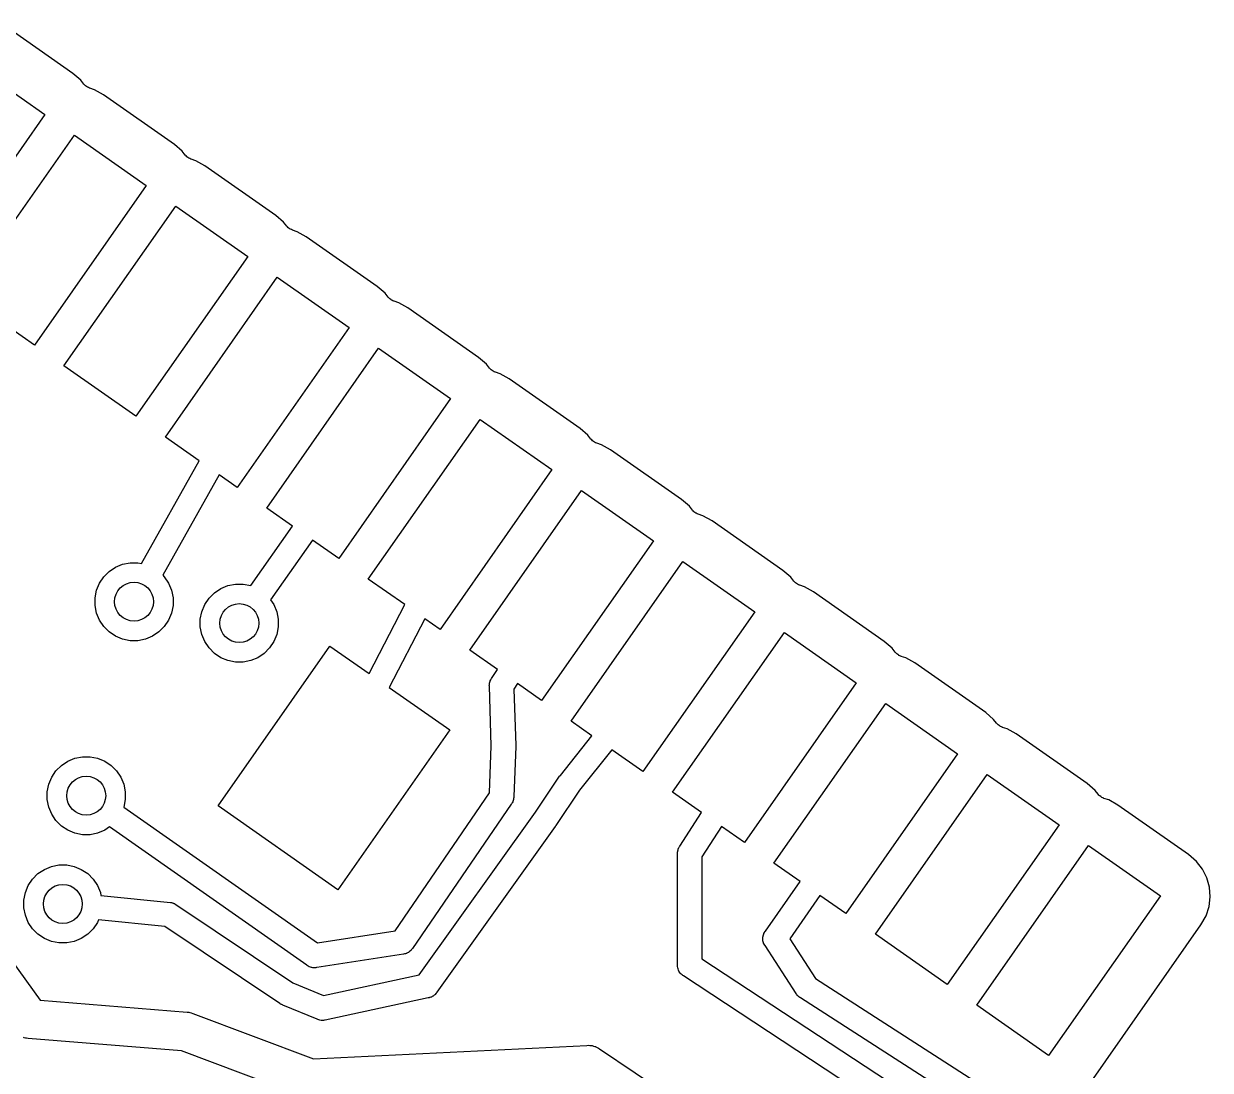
# Model space of a CAD drawing. Extents: x 4.9 to 6.91, y -5.73 to -3.72.
# Drawn here: x 5.2921 to 5.7712, y -5.0443 to -4.6217 of the extents above; entities that cross this region are included whole.
import ezdxf

# ---------------------------------------------------------------- set-up
doc = ezdxf.new("R2010")
doc.units = 0
doc.header["$MEASUREMENT"] = 0
doc.layers.add('BLACK', color=7, linetype='CONTINUOUS')

msp = doc.modelspace()

# ---------------------------------------------------------------- linework, layer by layer
at = {"layer": 'BLACK', "linetype": 'CONTINUOUS'}
for p, q in [((5.31194, -4.64179), (5.28332, -4.62175)), ((5.27158, -4.63809), (5.3006, -4.65842)), ((5.31512, -4.64452), (5.31194, -4.64179)), ((5.31635, -4.64609), (5.31512, -4.64452)), ((5.31667, -4.64642), (5.31635, -4.64609)), ((5.31699, -4.64676), (5.31667, -4.64642)), ((5.31701, -4.64677), (5.31699, -4.64676)), ((5.31703, -4.6468), (5.31701, -4.64677)), ((5.3174, -4.64706), (5.31703, -4.6468)), ((5.31778, -4.64733), (5.3174, -4.64706)), ((5.3178, -4.64734), (5.31778, -4.64733)), ((5.31783, -4.64736), (5.3178, -4.64734)), ((5.31825, -4.64754), (5.31783, -4.64736)), ((5.31867, -4.64773), (5.31825, -4.64754)), ((5.31872, -4.64775), (5.31867, -4.64773)), ((5.31873, -4.64775), (5.31872, -4.64775)), ((5.31872, -4.64775), (5.31872, -4.64775)), ((5.31872, -4.64775), (5.31872, -4.64775)), ((5.32063, -4.64838), (5.31873, -4.64775)), ((5.32428, -4.65043), (5.32063, -4.64838)), ((5.3529, -4.67047), (5.32428, -4.65043)), ((5.3006, -4.65842), (5.25544, -4.72292)), ((5.26737, -4.73127), (5.31254, -4.66677)), ((5.31254, -4.66677), (5.34156, -4.68709)), ((5.35608, -4.6732), (5.3529, -4.67047)), ((5.35731, -4.67477), (5.35608, -4.6732)), ((5.35763, -4.6751), (5.35731, -4.67477)), ((5.35794, -4.67544), (5.35763, -4.6751)), ((5.35797, -4.67545), (5.35794, -4.67544)), ((5.35799, -4.67547), (5.35797, -4.67545)), ((5.35836, -4.67574), (5.35799, -4.67547)), ((5.35874, -4.67601), (5.35836, -4.67574)), ((5.35876, -4.67602), (5.35874, -4.67601)), ((5.35879, -4.67603), (5.35876, -4.67602)), ((5.35921, -4.67622), (5.35879, -4.67603)), ((5.35962, -4.67641), (5.35921, -4.67622)), ((5.35968, -4.67643), (5.35962, -4.67641)), ((5.35969, -4.67643), (5.35968, -4.67643)), ((5.35968, -4.67643), (5.35968, -4.67643)), ((5.35968, -4.67643), (5.35968, -4.67643)), ((5.36159, -4.67706), (5.35969, -4.67643)), ((5.36524, -4.67911), (5.36159, -4.67706)), ((5.39386, -4.69915), (5.36524, -4.67911)), ((5.34156, -4.68709), (5.2964, -4.75159)), ((5.30833, -4.75995), (5.35349, -4.69545)), ((5.35349, -4.69545), (5.38252, -4.71577)), ((5.39704, -4.70188), (5.39386, -4.69915)), ((5.39827, -4.70345), (5.39704, -4.70188)), ((5.39859, -4.70378), (5.39827, -4.70345)), ((5.3989, -4.70412), (5.39859, -4.70378)), ((5.39892, -4.70413), (5.3989, -4.70412)), ((5.39894, -4.70415), (5.39892, -4.70413)), ((5.39932, -4.70441), (5.39894, -4.70415)), ((5.39969, -4.70469), (5.39932, -4.70441)), ((5.39972, -4.7047), (5.39969, -4.70469)), ((5.39974, -4.70471), (5.39972, -4.7047)), ((5.40016, -4.7049), (5.39974, -4.70471)), ((5.40058, -4.70509), (5.40016, -4.7049)), ((5.40063, -4.70511), (5.40058, -4.70509)), ((5.40064, -4.70511), (5.40063, -4.70511)), ((5.40065, -4.70511), (5.40064, -4.70511)), ((5.40064, -4.70511), (5.40064, -4.70511)), ((5.40255, -4.70573), (5.40065, -4.70511)), ((5.40619, -4.70779), (5.40255, -4.70573)), ((5.43482, -4.72783), (5.40619, -4.70779)), ((5.38252, -4.71577), (5.33736, -4.78027)), ((5.34929, -4.78863), (5.39445, -4.72413)), ((5.39445, -4.72413), (5.42348, -4.74445)), ((5.43799, -4.73056), (5.43482, -4.72783)), ((5.2964, -4.75159), (5.26737, -4.73127)), ((5.43923, -4.73213), (5.43799, -4.73056)), ((5.43954, -4.73246), (5.43923, -4.73213)), ((5.43986, -4.73279), (5.43954, -4.73246)), ((5.43988, -4.73281), (5.43986, -4.73279)), ((5.4399, -4.73283), (5.43988, -4.73281)), ((5.44028, -4.73309), (5.4399, -4.73283)), ((5.44065, -4.73336), (5.44028, -4.73309)), ((5.44068, -4.73338), (5.44065, -4.73336)), ((5.4407, -4.73339), (5.44068, -4.73338)), ((5.44112, -4.73358), (5.4407, -4.73339)), ((5.44154, -4.73377), (5.44112, -4.73358)), ((5.44159, -4.73379), (5.44154, -4.73377)), ((5.44161, -4.73379), (5.44159, -4.73379)), ((5.44159, -4.73379), (5.44159, -4.73379)), ((5.44159, -4.73379), (5.44159, -4.73379)), ((5.4435, -4.73441), (5.44161, -4.73379)), ((5.44715, -4.73647), (5.4435, -4.73441)), ((5.47577, -4.75651), (5.44715, -4.73647)), ((5.42348, -4.74445), (5.37831, -4.80895)), ((5.39025, -4.81731), (5.43541, -4.75281)), ((5.43541, -4.75281), (5.46443, -4.77313)), ((5.47895, -4.75923), (5.47577, -4.75651)), ((5.33736, -4.78027), (5.30833, -4.75995)), ((5.48018, -4.76081), (5.47895, -4.75923)), ((5.4805, -4.76114), (5.48018, -4.76081)), ((5.48082, -4.76147), (5.4805, -4.76114)), ((5.48084, -4.76149), (5.48082, -4.76147)), ((5.48086, -4.76151), (5.48084, -4.76149)), ((5.48123, -4.76177), (5.48086, -4.76151)), ((5.48161, -4.76204), (5.48123, -4.76177)), ((5.48163, -4.76205), (5.48161, -4.76204)), ((5.48166, -4.76207), (5.48163, -4.76205)), ((5.48208, -4.76226), (5.48166, -4.76207)), ((5.4825, -4.76245), (5.48208, -4.76226)), ((5.48255, -4.76247), (5.4825, -4.76245)), ((5.48256, -4.76247), (5.48255, -4.76247)), ((5.48255, -4.76247), (5.48255, -4.76247)), ((5.48255, -4.76247), (5.48255, -4.76247)), ((5.48446, -4.76309), (5.48256, -4.76247)), ((5.48811, -4.76515), (5.48446, -4.76309)), ((5.51673, -4.78519), (5.48811, -4.76515)), ((5.46443, -4.77313), (5.41927, -4.83763)), ((5.4312, -4.84599), (5.47637, -4.78149)), ((5.47637, -4.78149), (5.50539, -4.80181)), ((5.51991, -4.78791), (5.51673, -4.78519)), ((5.36295, -4.7982), (5.34929, -4.78863)), ((5.52114, -4.78948), (5.51991, -4.78791)), ((5.52146, -4.78982), (5.52114, -4.78948)), ((5.52177, -4.79015), (5.52146, -4.78982)), ((5.5218, -4.79017), (5.52177, -4.79015)), ((5.52182, -4.79019), (5.5218, -4.79017)), ((5.52219, -4.79045), (5.52182, -4.79019)), ((5.52257, -4.79072), (5.52219, -4.79045)), ((5.52259, -4.79073), (5.52257, -4.79072)), ((5.52262, -4.79075), (5.52259, -4.79073)), ((5.52303, -4.79094), (5.52262, -4.79075)), ((5.52345, -4.79113), (5.52303, -4.79094)), ((5.52351, -4.79114), (5.52345, -4.79113)), ((5.52351, -4.79115), (5.52351, -4.79114)), ((5.52351, -4.79114), (5.52351, -4.79114)), ((5.52352, -4.79115), (5.52351, -4.79115)), ((5.52542, -4.79177), (5.52352, -4.79115)), ((5.52907, -4.79382), (5.52542, -4.79177)), ((5.55769, -4.81387), (5.52907, -4.79382)), ((5.33965, -4.83967), (5.36295, -4.7982)), ((5.37105, -4.80387), (5.34824, -4.84447)), ((5.37831, -4.80895), (5.37105, -4.80387)), ((5.50539, -4.80181), (5.46023, -4.86631)), ((5.47216, -4.87467), (5.51732, -4.81017)), ((5.51732, -4.81017), (5.54635, -4.83049)), ((5.56087, -4.81659), (5.55769, -4.81387)), ((5.40066, -4.8246), (5.39025, -4.81731)), ((5.5621, -4.81816), (5.56087, -4.81659)), ((5.56242, -4.81849), (5.5621, -4.81816)), ((5.56273, -4.81883), (5.56242, -4.81849)), ((5.56275, -4.81885), (5.56273, -4.81883)), ((5.56277, -4.81887), (5.56275, -4.81885)), ((5.56315, -4.81913), (5.56277, -4.81887)), ((5.56352, -4.8194), (5.56315, -4.81913)), ((5.56355, -4.81941), (5.56352, -4.8194)), ((5.56357, -4.81943), (5.56355, -4.81941)), ((5.56399, -4.81961), (5.56357, -4.81943)), ((5.56441, -4.81981), (5.56399, -4.81961)), ((5.56446, -4.81982), (5.56441, -4.81981)), ((5.56447, -4.81982), (5.56446, -4.81982)), ((5.56448, -4.81983), (5.56447, -4.81982)), ((5.56447, -4.81982), (5.56447, -4.81982)), ((5.56638, -4.82045), (5.56448, -4.81983)), ((5.38376, -4.84865), (5.40066, -4.8246)), ((5.57002, -4.8225), (5.56638, -4.82045)), ((5.59865, -4.84254), (5.57002, -4.8225)), ((5.40873, -4.83025), (5.39178, -4.85435)), ((5.41927, -4.83763), (5.40873, -4.83025)), ((5.54635, -4.83049), (5.50119, -4.89499)), ((5.33202, -4.83998), (5.33506, -4.83937)), ((5.33506, -4.83937), (5.33817, -4.83937)), ((5.33817, -4.83937), (5.33965, -4.83967)), ((5.51312, -4.90334), (5.55828, -4.83884)), ((5.55828, -4.83884), (5.58731, -4.85917)), ((5.32438, -4.84508), (5.32658, -4.84289)), ((5.32658, -4.84289), (5.32915, -4.84116)), ((5.32915, -4.84116), (5.33202, -4.83998)), ((5.60182, -4.84527), (5.59865, -4.84254)), ((5.32147, -4.85052), (5.32266, -4.84766)), ((5.32266, -4.84766), (5.32438, -4.84508)), ((5.34824, -4.84447), (5.34885, -4.84508)), ((5.34885, -4.84508), (5.35057, -4.84766)), ((5.35057, -4.84766), (5.35176, -4.85052)), ((5.37167, -4.84982), (5.37454, -4.84864)), ((5.37454, -4.84864), (5.37758, -4.84803)), ((5.37758, -4.84803), (5.38068, -4.84803)), ((5.38068, -4.84803), (5.38373, -4.84864)), ((5.38373, -4.84864), (5.38376, -4.84865)), ((5.44595, -4.85631), (5.4312, -4.84599)), ((5.60306, -4.84684), (5.60182, -4.84527)), ((5.60337, -4.84717), (5.60306, -4.84684)), ((5.60369, -4.84751), (5.60337, -4.84717)), ((5.60371, -4.84753), (5.60369, -4.84751)), ((5.60373, -4.84755), (5.60371, -4.84753)), ((5.60411, -4.84781), (5.60373, -4.84755)), ((5.60448, -4.84808), (5.60411, -4.84781)), ((5.60451, -4.84809), (5.60448, -4.84808)), ((5.60453, -4.84811), (5.60451, -4.84809)), ((5.60495, -4.84829), (5.60453, -4.84811)), ((5.60537, -4.84848), (5.60495, -4.84829)), ((5.60542, -4.8485), (5.60537, -4.84848)), ((5.60544, -4.84851), (5.60542, -4.8485)), ((5.60542, -4.8485), (5.60542, -4.8485)), ((5.60542, -4.8485), (5.60542, -4.8485)), ((5.60733, -4.84913), (5.60544, -4.84851)), ((5.32087, -4.85357), (5.32147, -4.85052)), ((5.32087, -4.85667), (5.32087, -4.85357)), ((5.35176, -4.85052), (5.35236, -4.85357)), ((5.35236, -4.85357), (5.35236, -4.85667)), ((5.36518, -4.85632), (5.3669, -4.85374)), ((5.3669, -4.85374), (5.3691, -4.85155)), ((5.3691, -4.85155), (5.37167, -4.84982)), ((5.61098, -4.85118), (5.60733, -4.84913)), ((5.6396, -4.87122), (5.61098, -4.85118)), ((5.32147, -4.85971), (5.32087, -4.85667)), ((5.35236, -4.85667), (5.35176, -4.85971)), ((5.36399, -4.85919), (5.36518, -4.85632)), ((5.39178, -4.85435), (5.39309, -4.85632)), ((5.39309, -4.85632), (5.39428, -4.85919)), ((5.43153, -4.88413), (5.44595, -4.85631)), ((5.32266, -4.86258), (5.32147, -4.85971)), ((5.32438, -4.86516), (5.32266, -4.86258)), ((5.35057, -4.86258), (5.34885, -4.86516)), ((5.35176, -4.85971), (5.35057, -4.86258)), ((5.36339, -4.86223), (5.36399, -4.85919)), ((5.36339, -4.86533), (5.36339, -4.86223)), ((5.39428, -4.85919), (5.39488, -4.86223)), ((5.39488, -4.86223), (5.39488, -4.86533)), ((5.45409, -4.86201), (5.43967, -4.88983)), ((5.46023, -4.86631), (5.45409, -4.86201)), ((5.58731, -4.85917), (5.54214, -4.92367)), ((5.32658, -4.86735), (5.32438, -4.86516)), ((5.32915, -4.86907), (5.32658, -4.86735)), ((5.34665, -4.86735), (5.34407, -4.86907)), ((5.34885, -4.86516), (5.34665, -4.86735)), ((5.36399, -4.86837), (5.36339, -4.86533)), ((5.39488, -4.86533), (5.39428, -4.86837)), ((5.55408, -4.93202), (5.59924, -4.86752)), ((5.59924, -4.86752), (5.62826, -4.88785)), ((5.33202, -4.87026), (5.32915, -4.86907)), ((5.33506, -4.87087), (5.33202, -4.87026)), ((5.33817, -4.87087), (5.33506, -4.87087)), ((5.34121, -4.87026), (5.33817, -4.87087)), ((5.34407, -4.86907), (5.34121, -4.87026)), ((5.36518, -4.87124), (5.36399, -4.86837)), ((5.3669, -4.87382), (5.36518, -4.87124)), ((5.39309, -4.87124), (5.39137, -4.87382)), ((5.39428, -4.86837), (5.39309, -4.87124)), ((5.64278, -4.87395), (5.6396, -4.87122)), ((5.3691, -4.87601), (5.3669, -4.87382)), ((5.37167, -4.87774), (5.3691, -4.87601)), ((5.37055, -4.93756), (5.41572, -4.87306)), ((5.37454, -4.87892), (5.37167, -4.87774)), ((5.38659, -4.87774), (5.38373, -4.87892)), ((5.38917, -4.87601), (5.38659, -4.87774)), ((5.39137, -4.87382), (5.38917, -4.87601)), ((5.41572, -4.87306), (5.43153, -4.88413)), ((5.48341, -4.88254), (5.47216, -4.87467)), ((5.64402, -4.87552), (5.64278, -4.87395)), ((5.64433, -4.87585), (5.64402, -4.87552)), ((5.64465, -4.87619), (5.64433, -4.87585)), ((5.64467, -4.87621), (5.64465, -4.87619)), ((5.64469, -4.87623), (5.64467, -4.87621)), ((5.64506, -4.87649), (5.64469, -4.87623)), ((5.64544, -4.87676), (5.64506, -4.87649)), ((5.64547, -4.87677), (5.64544, -4.87676)), ((5.64549, -4.87679), (5.64547, -4.87677)), ((5.64591, -4.87697), (5.64549, -4.87679)), ((5.64633, -4.87716), (5.64591, -4.87697)), ((5.64638, -4.87718), (5.64633, -4.87716)), ((5.64639, -4.87719), (5.64638, -4.87718)), ((5.64638, -4.87718), (5.64638, -4.87718)), ((5.64638, -4.87718), (5.64638, -4.87718)), ((5.64829, -4.87781), (5.64639, -4.87719)), ((5.37758, -4.87953), (5.37454, -4.87892)), ((5.38068, -4.87953), (5.37758, -4.87953)), ((5.38373, -4.87892), (5.38068, -4.87953)), ((5.65194, -4.87986), (5.64829, -4.87781)), ((5.68056, -4.8999), (5.65194, -4.87986)), ((5.48031, -4.88763), (5.48041, -4.88723)), ((5.48041, -4.88723), (5.48045, -4.88717)), ((5.48045, -4.88717), (5.48047, -4.88709)), ((5.48047, -4.88709), (5.48066, -4.88673)), ((5.48066, -4.88673), (5.48084, -4.88636)), ((5.48084, -4.88636), (5.48103, -4.88611)), ((5.48103, -4.88611), (5.48341, -4.88254)), ((5.43967, -4.88983), (5.46409, -4.90693)), ((5.48009, -4.88899), (5.48013, -4.88858)), ((5.48013, -4.8893), (5.48009, -4.88899)), ((5.48013, -4.88858), (5.48016, -4.88817)), ((5.4809, -4.91337), (5.48013, -4.8893)), ((5.48016, -4.88817), (5.48018, -4.8881)), ((5.48018, -4.8881), (5.48019, -4.88802)), ((5.48019, -4.88802), (5.48031, -4.88763)), ((5.49147, -4.88819), (5.49001, -4.89039)), ((5.49001, -4.89039), (5.49074, -4.91316)), ((5.50119, -4.89499), (5.49147, -4.88819)), ((5.62826, -4.88785), (5.5831, -4.95235)), ((5.59503, -4.9607), (5.6402, -4.8962)), ((5.6402, -4.8962), (5.66922, -4.91653)), ((5.68374, -4.90263), (5.68056, -4.8999)), ((5.52155, -4.90925), (5.51312, -4.90334)), ((5.68497, -4.9042), (5.68374, -4.90263)), ((5.68529, -4.90453), (5.68497, -4.9042)), ((5.6856, -4.90487), (5.68529, -4.90453)), ((5.68563, -4.90488), (5.6856, -4.90487)), ((5.68565, -4.9049), (5.68563, -4.90488)), ((5.68602, -4.90517), (5.68565, -4.9049)), ((5.6864, -4.90544), (5.68602, -4.90517)), ((5.68642, -4.90545), (5.6864, -4.90544)), ((5.68645, -4.90547), (5.68642, -4.90545)), ((5.68686, -4.90565), (5.68645, -4.90547)), ((5.68728, -4.90584), (5.68686, -4.90565)), ((5.68734, -4.90586), (5.68728, -4.90584)), ((5.68735, -4.90586), (5.68734, -4.90586)), ((5.68734, -4.90586), (5.68734, -4.90586)), ((5.68734, -4.90586), (5.68734, -4.90586)), ((5.68925, -4.90649), (5.68735, -4.90586)), ((5.6929, -4.90854), (5.68925, -4.90649)), ((5.46409, -4.90693), (5.41893, -4.97143)), ((5.50878, -4.92524), (5.52155, -4.90925)), ((5.72152, -4.92858), (5.6929, -4.90854)), ((5.48018, -4.93225), (5.4809, -4.91337)), ((5.49074, -4.91364), (5.48997, -4.93374)), ((5.49074, -4.91316), (5.49075, -4.91333)), ((5.49075, -4.91347), (5.49074, -4.91364)), ((5.49075, -4.91333), (5.49075, -4.9134)), ((5.49075, -4.9134), (5.49075, -4.91347)), ((5.52963, -4.91491), (5.51657, -4.93126)), ((5.54214, -4.92367), (5.52963, -4.91491)), ((5.30728, -4.92123), (5.30986, -4.91951)), ((5.30986, -4.91951), (5.31273, -4.91832)), ((5.31273, -4.91832), (5.31577, -4.91772)), ((5.31577, -4.91772), (5.31887, -4.91772)), ((5.31887, -4.91772), (5.32192, -4.91832)), ((5.32192, -4.91832), (5.32478, -4.91951)), ((5.32478, -4.91951), (5.32736, -4.92123)), ((5.66922, -4.91653), (5.62406, -4.98103)), ((5.30337, -4.92601), (5.30509, -4.92343)), ((5.30509, -4.92343), (5.30728, -4.92123)), ((5.32736, -4.92123), (5.32956, -4.92343)), ((5.32956, -4.92343), (5.33128, -4.92601)), ((5.49871, -4.9401), (5.5085, -4.92563)), ((5.5085, -4.92563), (5.5086, -4.92546)), ((5.5086, -4.92546), (5.50863, -4.92543)), ((5.50863, -4.92543), (5.50866, -4.92539)), ((5.50866, -4.92539), (5.50878, -4.92524)), ((5.63599, -4.98938), (5.68115, -4.92488)), ((5.68115, -4.92488), (5.71018, -4.9452)), ((5.30157, -4.93191), (5.30218, -4.92887)), ((5.30218, -4.92887), (5.30337, -4.92601)), ((5.33128, -4.92601), (5.33247, -4.92887)), ((5.33247, -4.92887), (5.33307, -4.93191)), ((5.7247, -4.93131), (5.72152, -4.92858)), ((5.30157, -4.93502), (5.30157, -4.93191)), ((5.30218, -4.93806), (5.30157, -4.93502)), ((5.33307, -4.93502), (5.33247, -4.93806)), ((5.33307, -4.93191), (5.33307, -4.93502)), ((5.44202, -4.98798), (5.48018, -4.93225)), ((5.48985, -4.93501), (5.48971, -4.9354)), ((5.48986, -4.93494), (5.48985, -4.93501)), ((5.48988, -4.93488), (5.48986, -4.93494)), ((5.48992, -4.93446), (5.48988, -4.93488)), ((5.48995, -4.93429), (5.48992, -4.93446)), ((5.48998, -4.93391), (5.48995, -4.93422)), ((5.48995, -4.93422), (5.48995, -4.93429)), ((5.48997, -4.93374), (5.48998, -4.93391)), ((5.51657, -4.93126), (5.50693, -4.94552)), ((5.56579, -4.94022), (5.55408, -4.93202)), ((5.72593, -4.93288), (5.7247, -4.93131)), ((5.72625, -4.93321), (5.72593, -4.93288)), ((5.72656, -4.93355), (5.72625, -4.93321)), ((5.72659, -4.93356), (5.72656, -4.93355)), ((5.7266, -4.93358), (5.72659, -4.93356)), ((5.72698, -4.93385), (5.7266, -4.93358)), ((5.72735, -4.93412), (5.72698, -4.93385)), ((5.72738, -4.93413), (5.72735, -4.93412)), ((5.7274, -4.93414), (5.72738, -4.93413)), ((5.72782, -4.93433), (5.7274, -4.93414)), ((5.72824, -4.93452), (5.72782, -4.93433)), ((5.7283, -4.93454), (5.72824, -4.93452)), ((5.72831, -4.93454), (5.7283, -4.93454)), ((5.7283, -4.93454), (5.7283, -4.93454)), ((5.7283, -4.93454), (5.7283, -4.93454)), ((5.73021, -4.93516), (5.72831, -4.93454)), ((5.73385, -4.93722), (5.73021, -4.93516)), ((5.30337, -4.94092), (5.30218, -4.93806)), ((5.33247, -4.93806), (5.33246, -4.93807)), ((5.33246, -4.93807), (5.41065, -4.99286)), ((5.41893, -4.97143), (5.37055, -4.93756)), ((5.48893, -4.93689), (5.44904, -4.99516)), ((5.48904, -4.93676), (5.48893, -4.93689)), ((5.4892, -4.93649), (5.48904, -4.93676)), ((5.48924, -4.93644), (5.4892, -4.93649)), ((5.48932, -4.93628), (5.48924, -4.93644)), ((5.48953, -4.93592), (5.48932, -4.93628)), ((5.48955, -4.93586), (5.48953, -4.93592)), ((5.48959, -4.9358), (5.48955, -4.93586)), ((5.48971, -4.9354), (5.48959, -4.9358)), ((5.76248, -4.95726), (5.73385, -4.93722)), ((5.30509, -4.9435), (5.30337, -4.94092)), ((5.30728, -4.9457), (5.30509, -4.9435)), ((5.45183, -5.00583), (5.49871, -4.9401)), ((5.55704, -4.95379), (5.56579, -4.94022)), ((5.30986, -4.94742), (5.30728, -4.9457)), ((5.31273, -4.94861), (5.30986, -4.94742)), ((5.31577, -4.94921), (5.31273, -4.94861)), ((5.31887, -4.94921), (5.31577, -4.94921)), ((5.32192, -4.94861), (5.31887, -4.94921)), ((5.32478, -4.94742), (5.32192, -4.94861)), ((5.32677, -4.94609), (5.32478, -4.94742)), ((5.40639, -5.0019), (5.32677, -4.94609)), ((5.50666, -4.94592), (5.45894, -5.01281)), ((5.5067, -4.94587), (5.50666, -4.94592)), ((5.5068, -4.94572), (5.5067, -4.94587)), ((5.5069, -4.94558), (5.5068, -4.94572)), ((5.50693, -4.94552), (5.5069, -4.94558)), ((5.57386, -4.94587), (5.56594, -4.95814)), ((5.5831, -4.95235), (5.57386, -4.94587)), ((5.71018, -4.9452), (5.66502, -5.0097)), ((5.55646, -4.9548), (5.55666, -4.95441)), ((5.55666, -4.95441), (5.55676, -4.95423)), ((5.55676, -4.95423), (5.55678, -4.95419)), ((5.55678, -4.95419), (5.55691, -4.95395)), ((5.55691, -4.95395), (5.55704, -4.95379)), ((5.67695, -5.01806), (5.72211, -4.95356)), ((5.72211, -4.95356), (5.75114, -4.97388)), ((5.55608, -4.95677), (5.5561, -4.95649)), ((5.5561, -4.95698), (5.55608, -4.95677)), ((5.5561, -4.95645), (5.55612, -4.95625)), ((5.5561, -4.95649), (5.5561, -4.95645)), ((5.5561, -5.00175), (5.5561, -4.95698)), ((5.55612, -4.95625), (5.55616, -4.95581)), ((5.55616, -4.95581), (5.55617, -4.95577)), ((5.55617, -4.95573), (5.5563, -4.9553)), ((5.55617, -4.95577), (5.55617, -4.95573)), ((5.5563, -4.9553), (5.55642, -4.95488)), ((5.55642, -4.95488), (5.55644, -4.95484)), ((5.55644, -4.95484), (5.55646, -4.9548)), ((5.56594, -4.95814), (5.56594, -4.99931)), ((5.76565, -4.95999), (5.76248, -4.95726)), ((5.29784, -4.96493), (5.30041, -4.96321)), ((5.30041, -4.96321), (5.30328, -4.96202)), ((5.30328, -4.96202), (5.30632, -4.96142)), ((5.30632, -4.96142), (5.30943, -4.96142)), ((5.30943, -4.96142), (5.31247, -4.96202)), ((5.31247, -4.96202), (5.31533, -4.96321)), ((5.31533, -4.96321), (5.31791, -4.96493)), ((5.60557, -4.96808), (5.59503, -4.9607)), ((5.76809, -4.96308), (5.76565, -4.95999)), ((5.76987, -4.9666), (5.76809, -4.96308)), ((5.29392, -4.96971), (5.29564, -4.96713)), ((5.29564, -4.96713), (5.29784, -4.96493)), ((5.31791, -4.96493), (5.32011, -4.96713)), ((5.32011, -4.96713), (5.32183, -4.96971)), ((5.59156, -4.98814), (5.60557, -4.96808)), ((5.77093, -4.97039), (5.76987, -4.9666)), ((5.26528, -4.96973), (5.29875, -5.01607)), ((5.29213, -4.97561), (5.29273, -4.97257)), ((5.29273, -4.97257), (5.29392, -4.96971)), ((5.32183, -4.96971), (5.32302, -4.97257)), ((5.32302, -4.97257), (5.32326, -4.97377)), ((5.77123, -4.97432), (5.77093, -4.97039)), ((5.29213, -4.97872), (5.29213, -4.97561)), ((5.32326, -4.97377), (5.35129, -4.9766)), ((5.35129, -4.9766), (5.35176, -4.97665)), ((5.35176, -4.97665), (5.35199, -4.97672)), ((5.35199, -4.97672), (5.35223, -4.97677)), ((5.35223, -4.97677), (5.35246, -4.97686)), ((5.35246, -4.97686), (5.35268, -4.97693)), ((5.35268, -4.97693), (5.3529, -4.97705)), ((5.3529, -4.97705), (5.35313, -4.97714)), ((5.35313, -4.97714), (5.35352, -4.9774)), ((5.35352, -4.9774), (5.40076, -5.00903)), ((5.61363, -4.97372), (5.60141, -4.99124)), ((5.62406, -4.98103), (5.61363, -4.97372)), ((5.75114, -4.97388), (5.70597, -5.03838)), ((5.76953, -4.98198), (5.77076, -4.97823)), ((5.77076, -4.97823), (5.77123, -4.97432)), ((5.29273, -4.98176), (5.29213, -4.97872)), ((5.29392, -4.98462), (5.29273, -4.98176)), ((5.76748, -4.98562), (5.76953, -4.98198)), ((5.29564, -4.9872), (5.29392, -4.98462)), ((5.29784, -4.9894), (5.29564, -4.9872)), ((5.32011, -4.9872), (5.31791, -4.9894)), ((5.32183, -4.98462), (5.32011, -4.9872)), ((5.32227, -4.98356), (5.32183, -4.98462)), ((5.34907, -4.98627), (5.32227, -4.98356)), ((5.39548, -5.01734), (5.34907, -4.98627)), ((5.72312, -5.04897), (5.76748, -4.98562)), ((5.30041, -4.99112), (5.29784, -4.9894)), ((5.30328, -4.99231), (5.30041, -4.99112)), ((5.30632, -4.99291), (5.30328, -4.99231)), ((5.31247, -4.99231), (5.30943, -4.99291)), ((5.31533, -4.99112), (5.31247, -4.99231)), ((5.31791, -4.9894), (5.31533, -4.99112)), ((5.41065, -4.99286), (5.44202, -4.98798)), ((5.59053, -4.99104), (5.59058, -4.99058)), ((5.59053, -4.99106), (5.59053, -4.99104)), ((5.59053, -4.99108), (5.59053, -4.99106)), ((5.59057, -4.99155), (5.59053, -4.99108)), ((5.5906, -4.99201), (5.59057, -4.99155)), ((5.59058, -4.99058), (5.59064, -4.99012)), ((5.59061, -4.99203), (5.5906, -4.99201)), ((5.59061, -4.99204), (5.59061, -4.99203)), ((5.59074, -4.99249), (5.59061, -4.99204)), ((5.59064, -4.99008), (5.59079, -4.98963)), ((5.59064, -4.9901), (5.59064, -4.99008)), ((5.59064, -4.99012), (5.59064, -4.9901)), ((5.59087, -4.99294), (5.59074, -4.99249)), ((5.59079, -4.98963), (5.59093, -4.98919)), ((5.59093, -4.98919), (5.59094, -4.98918)), ((5.59094, -4.98916), (5.59117, -4.98875)), ((5.59094, -4.98918), (5.59094, -4.98916)), ((5.59117, -4.98875), (5.5914, -4.98834)), ((5.5914, -4.98834), (5.59156, -4.98814)), ((5.60141, -4.99124), (5.61182, -5.00726)), ((5.66502, -5.0097), (5.63599, -4.98938)), ((5.30943, -4.99291), (5.30632, -4.99291)), ((5.44548, -4.99741), (5.41049, -5.00285)), ((5.44579, -4.99738), (5.44548, -4.99741)), ((5.44618, -4.99727), (5.44579, -4.99738)), ((5.44658, -4.99716), (5.44618, -4.99727)), ((5.44665, -4.99713), (5.44658, -4.99716)), ((5.44672, -4.99711), (5.44665, -4.99713)), ((5.44708, -4.99692), (5.44672, -4.99711)), ((5.44745, -4.99674), (5.44708, -4.99692)), ((5.44752, -4.9967), (5.44745, -4.99674)), ((5.44758, -4.99666), (5.44752, -4.9967)), ((5.4479, -4.99641), (5.44758, -4.99666)), ((5.44823, -4.99616), (5.4479, -4.99641)), ((5.44828, -4.9961), (5.44823, -4.99616)), ((5.44834, -4.99606), (5.44828, -4.9961)), ((5.4486, -4.99574), (5.44834, -4.99606)), ((5.44887, -4.99544), (5.4486, -4.99574)), ((5.44904, -4.99516), (5.44887, -4.99544)), ((5.59087, -4.99296), (5.59087, -4.99294)), ((5.59088, -4.99298), (5.59087, -4.99296)), ((5.5911, -4.99339), (5.59088, -4.99298)), ((5.59131, -4.99381), (5.5911, -4.99339)), ((5.59147, -4.99401), (5.59131, -4.99381)), ((5.60405, -5.01337), (5.59147, -4.99401)), ((5.40653, -5.00202), (5.40639, -5.0019)), ((5.40678, -5.00217), (5.40653, -5.00202)), ((5.40682, -5.0022), (5.40678, -5.00217)), ((5.40699, -5.0023), (5.40682, -5.0022)), ((5.40737, -5.00252), (5.40699, -5.0023)), ((5.55608, -5.00201), (5.5561, -5.00175)), ((5.55613, -5.00247), (5.55608, -5.00201)), ((5.56594, -4.99931), (5.73759, -5.11213)), ((5.40741, -5.00253), (5.40737, -5.00252)), ((5.40746, -5.00256), (5.40741, -5.00253)), ((5.40787, -5.00269), (5.40746, -5.00256)), ((5.40828, -5.00284), (5.40787, -5.00269)), ((5.40833, -5.00284), (5.40828, -5.00284)), ((5.40838, -5.00286), (5.40833, -5.00284)), ((5.40881, -5.00291), (5.40838, -5.00286)), ((5.40924, -5.00297), (5.40881, -5.00291)), ((5.40929, -5.00297), (5.40924, -5.00297)), ((5.40934, -5.00298), (5.40929, -5.00297)), ((5.40977, -5.00294), (5.40934, -5.00298)), ((5.40997, -5.00293), (5.40977, -5.00294)), ((5.41002, -5.00292), (5.40997, -5.00293)), ((5.41031, -5.0029), (5.41002, -5.00292)), ((5.41049, -5.00285), (5.41031, -5.0029)), ((5.41307, -5.01416), (5.45183, -5.00583)), ((5.55617, -5.00293), (5.55613, -5.00247)), ((5.55618, -5.00295), (5.55617, -5.00293)), ((5.55618, -5.00297), (5.55618, -5.00295)), ((5.55632, -5.00341), (5.55618, -5.00297)), ((5.55645, -5.00386), (5.55632, -5.00341)), ((5.55646, -5.00388), (5.55645, -5.00386)), ((5.55647, -5.0039), (5.55646, -5.00388)), ((5.55669, -5.0043), (5.55647, -5.0039)), ((5.55691, -5.00472), (5.55669, -5.0043)), ((5.55692, -5.00473), (5.55691, -5.00472)), ((5.55693, -5.00475), (5.55692, -5.00473)), ((5.55723, -5.0051), (5.55693, -5.00475)), ((5.55753, -5.00547), (5.55723, -5.0051)), ((5.55754, -5.00548), (5.55753, -5.00547)), ((5.55755, -5.00549), (5.55754, -5.00548)), ((5.55791, -5.00578), (5.55755, -5.00549)), ((5.55828, -5.00608), (5.55791, -5.00578)), ((5.55851, -5.0062), (5.55828, -5.00608)), ((5.7334, -5.12116), (5.55851, -5.0062)), ((5.40076, -5.00903), (5.41307, -5.01416)), ((5.61182, -5.00726), (5.73953, -5.0895)), ((5.29875, -5.01607), (5.35806, -5.02089)), ((5.45541, -5.01512), (5.41383, -5.02406)), ((5.45554, -5.01511), (5.45541, -5.01512)), ((5.45588, -5.01502), (5.45554, -5.01511)), ((5.45599, -5.015), (5.45588, -5.01502)), ((5.45612, -5.01496), (5.45599, -5.015)), ((5.45648, -5.01486), (5.45612, -5.01496)), ((5.45658, -5.01481), (5.45648, -5.01486)), ((5.45669, -5.01478), (5.45658, -5.01481)), ((5.45701, -5.01459), (5.45669, -5.01478)), ((5.45734, -5.01443), (5.45701, -5.01459)), ((5.45743, -5.01436), (5.45734, -5.01443)), ((5.45753, -5.01431), (5.45743, -5.01436)), ((5.45782, -5.01406), (5.45753, -5.01431)), ((5.45811, -5.01384), (5.45782, -5.01406)), ((5.45819, -5.01375), (5.45811, -5.01384)), ((5.45827, -5.01368), (5.45819, -5.01375)), ((5.45851, -5.01339), (5.45827, -5.01368)), ((5.45859, -5.01329), (5.45851, -5.01339)), ((5.45866, -5.0132), (5.45859, -5.01329)), ((5.45888, -5.01292), (5.45866, -5.0132)), ((5.45894, -5.01281), (5.45888, -5.01292)), ((5.6042, -5.01364), (5.60405, -5.01337)), ((5.60447, -5.01396), (5.6042, -5.01364)), ((5.60473, -5.01428), (5.60447, -5.01396)), ((5.60478, -5.01433), (5.60473, -5.01428)), ((5.60483, -5.01438), (5.60478, -5.01433)), ((5.60515, -5.01464), (5.60483, -5.01438)), ((5.60547, -5.0149), (5.60515, -5.01464)), ((5.60575, -5.01506), (5.60547, -5.0149)), ((5.73539, -5.09854), (5.60575, -5.01506)), ((5.35806, -5.02089), (5.35876, -5.02093)), ((5.35876, -5.02093), (5.3592, -5.02105)), ((5.3592, -5.02105), (5.35965, -5.02113)), ((5.35965, -5.02113), (5.36031, -5.02139)), ((5.36031, -5.02139), (5.40911, -5.03969)), ((5.39567, -5.01749), (5.39548, -5.01734)), ((5.39589, -5.01761), (5.39567, -5.01749)), ((5.3961, -5.01773), (5.39589, -5.01761)), ((5.39589, -5.01761), (5.39589, -5.01761)), ((5.39631, -5.01784), (5.3961, -5.01773)), ((5.39653, -5.01795), (5.39631, -5.01784)), ((5.39631, -5.01784), (5.39631, -5.01784)), ((5.39676, -5.01802), (5.39653, -5.01795)), ((5.41052, -5.02376), (5.39676, -5.01802)), ((5.70597, -5.03838), (5.67695, -5.01806)), ((5.41078, -5.02389), (5.41052, -5.02376)), ((5.4112, -5.02401), (5.41078, -5.02389)), ((5.41162, -5.02414), (5.4112, -5.02401)), ((5.41167, -5.02414), (5.41162, -5.02414)), ((5.41171, -5.02416), (5.41167, -5.02414)), ((5.41215, -5.02419), (5.41171, -5.02416)), ((5.41259, -5.02424), (5.41215, -5.02419)), ((5.41263, -5.02423), (5.41259, -5.02424)), ((5.41267, -5.02424), (5.41263, -5.02423)), ((5.41311, -5.02419), (5.41267, -5.02424)), ((5.41355, -5.02414), (5.41311, -5.02419)), ((5.41383, -5.02406), (5.41355, -5.02414)), ((5.29232, -5.03123), (5.29203, -5.03112)), ((5.29278, -5.03131), (5.29232, -5.03123)), ((5.29323, -5.03143), (5.29278, -5.03131)), ((5.29392, -5.03148), (5.29323, -5.03143)), ((5.35575, -5.0365), (5.29392, -5.03148)), ((5.40911, -5.03969), (5.51951, -5.03427)), ((5.51951, -5.03427), (5.5201, -5.03421)), ((5.5201, -5.03421), (5.52067, -5.03427)), ((5.52067, -5.03427), (5.52124, -5.0343)), ((5.52124, -5.0343), (5.52144, -5.03435)), ((5.52144, -5.03435), (5.52164, -5.03437)), ((5.52164, -5.03437), (5.52219, -5.03454)), ((5.52219, -5.03454), (5.52274, -5.03468)), ((5.52274, -5.03468), (5.52293, -5.03476)), ((5.52293, -5.03476), (5.52312, -5.03482)), ((5.52312, -5.03482), (5.52363, -5.03509)), ((5.52363, -5.03509), (5.52415, -5.03534)), ((5.52415, -5.03534), (5.52462, -5.03569)), ((5.52462, -5.03569), (5.71705, -5.16497)), ((5.4048, -5.0549), (5.35575, -5.0365))]:
    msp.add_line(p, q, dxfattribs=at)
at = {"layer": 'BLACK'}
for centre in [(5.33661, -4.85512), (5.37913, -4.86378), (5.31732, -4.93346), (5.30787, -4.97717)]:
    msp.add_circle(centre, 0.00787, dxfattribs=at)

doc.saveas('drawing.dxf')
